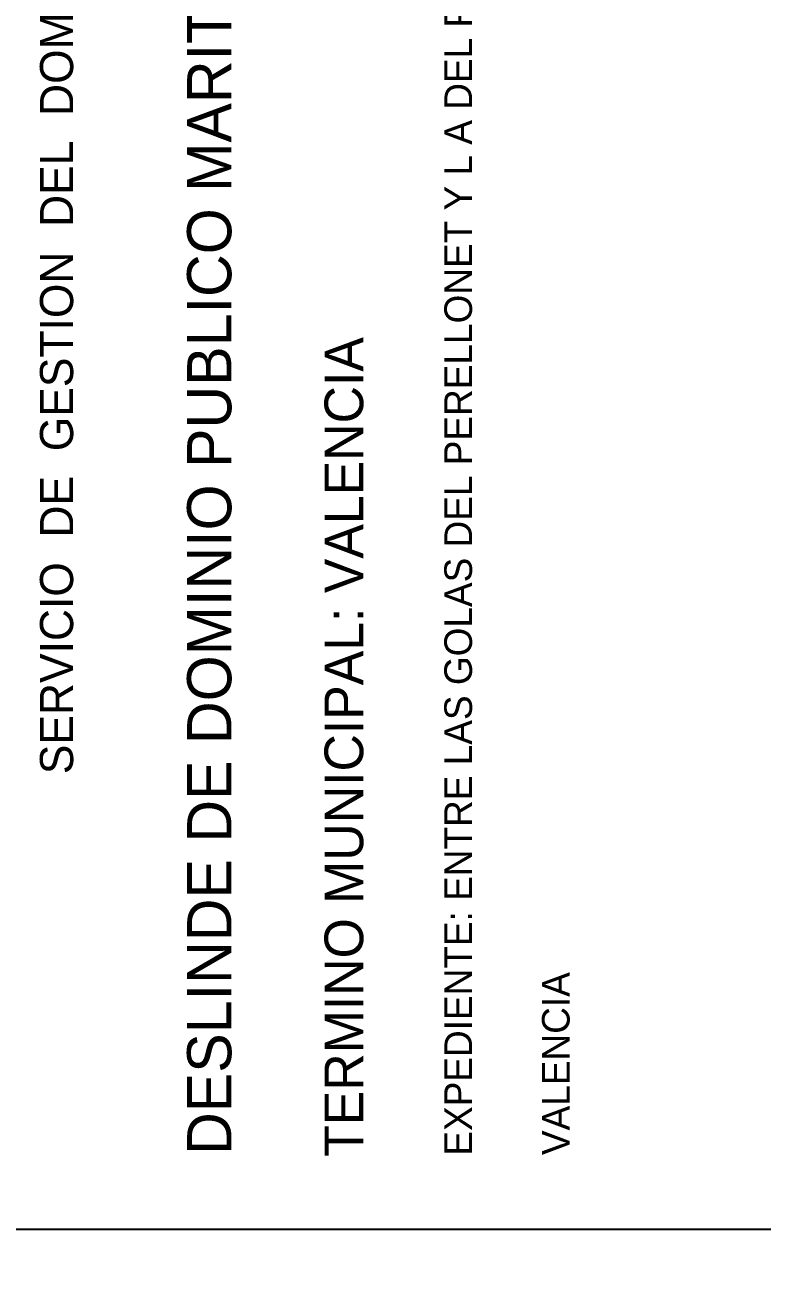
# Model space of a CAD drawing. Extents: x 735054 to 735644, y 4350981 to 4352008.
# Drawn here: x 735120.1 to 735186.8, y 4351817.5 to 4351929.9 of the extents above; entities that cross this region are included whole.
import ezdxf
from ezdxf.enums import TextEntityAlignment as Align

# ---------------------------------------------------------------- set-up
doc = ezdxf.new("R2010")
doc.units = 0
doc.layers.get('0').update_dxf_attribs({"linetype": 'CONTINUOUS'})

msp = doc.modelspace()

# ---------------------------------------------------------------- texts
at = {"color": 0, "linetype": 'CONTINUOUS'}
for s, height, p in [('DESLINDE DE DOMINIO PUBLICO MARITIMO-TERRESTRE ', 4, (735138.81, 4351827.71)), ('EXPEDIENTE: ENTRE LAS GOLAS DEL PERELLONET Y L A DEL PERELLO, EN EL T.M.', 2.5, (735160.58, 4351827.65)), ('TERMINO MUNICIPAL: VALENCIA', 3.5, (735150.74, 4351827.54)), ('VALENCIA', 2.5, (735169.41, 4351827.7))]:
    msp.add_text(s, height=height, rotation=90, dxfattribs=at).set_placement(p)
msp.add_text('SERVICIO  DE  GESTION  DEL  DOMINIO  PUBLICO', height=3, rotation=90, dxfattribs=at).set_placement((735123, 4351910.62), align=Align.MIDDLE)

# ---------------------------------------------------------------- meshes
mesh = msp.add_polyface(dxfattribs=at)
corners = [(735362.5, 4350981), (735054.5, 4352007.5), (735644, 4350981), (735644, 4352007.5), (735054.5, 4350981)]
mesh.append_faces([[corners[k] for k in face] for face in [(0, 1, 4), (1, 0, 2, 3)]], dxfattribs={"vtx0": -1, "color": 0})
mesh = msp.add_polyface(dxfattribs=at)
corners = [(735345.58, 4351821), (735345.58, 4352001.5), (735064.5, 4352001.5), (735064.5, 4351821)]
mesh.append_faces([[corners[k] for k in face] for face in [(0, 1, 2, 3)]], dxfattribs={"color": 0})

doc.saveas('drawing.dxf')
